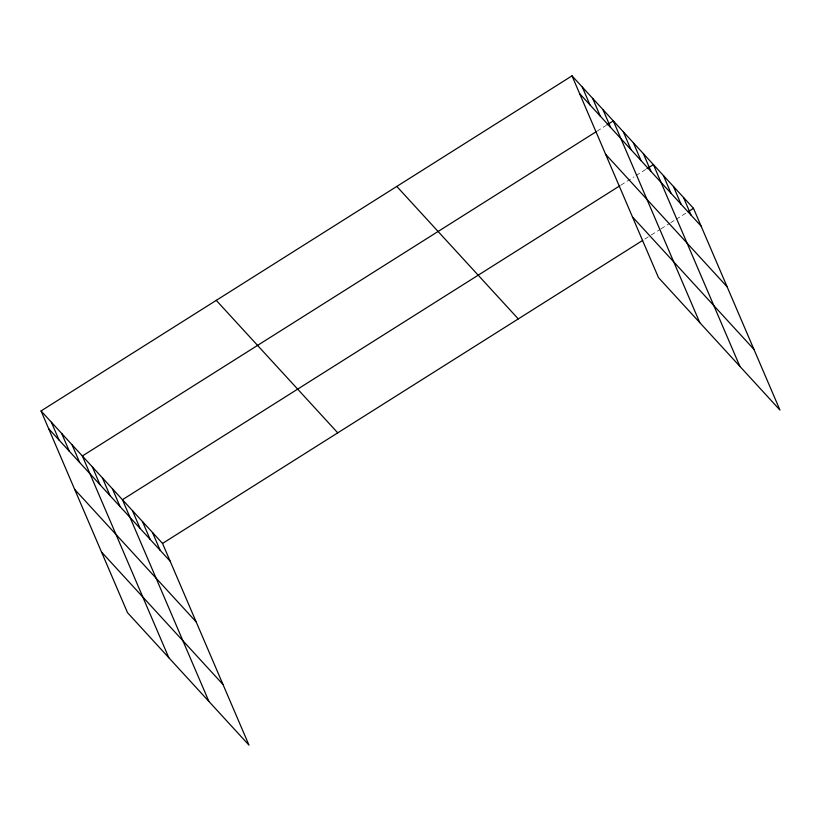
<?xml version="1.0" encoding="UTF-8"?>
<svg xmlns="http://www.w3.org/2000/svg" width="821" height="821" viewBox="0 0 821 821"><rect width="100%" height="100%" fill="white"/><g stroke="black" fill="none" stroke-linecap="round" stroke-linejoin="round"><path stroke-width="0.62" stroke-dasharray="4.11 3.08" d="M597.083 131.134L605.744 125.675M620.953 185.094L633.935 176.895M636.09 175.53L645.829 169.393M644.824 239.055L650.232 235.637M651.31 234.95L659.961 229.49M661.038 228.813L669.7 223.353M670.778 222.665L674.02 220.623M676.186 219.258L687.003 212.434"/><path stroke-width="1.23" d="M41.05 410.941L162.537 543.43L248.989 745.15L127.512 612.671L41.05 410.941L572.011 75.85L693.488 208.329L779.95 410.059L658.463 277.57L572.011 75.85M596.005 131.812L82.357 455.983L168.818 657.713M606.822 124.987L613.308 120.892L699.769 322.622M619.876 185.772L122.442 499.712L208.903 701.432M646.907 168.705L653.403 164.611L739.865 366.34M162.537 543.43L642.658 240.42M688.08 211.746L693.488 208.329M579.616 93.615L701.103 226.093M605.641 154.317L727.119 286.806M632.447 216.867L753.935 349.356M396.789 186.429L518.277 318.917M216.262 300.363L337.749 432.852M48.665 428.706L170.152 561.195M74.68 489.408L196.168 621.897M101.486 551.958L222.973 684.447M683.472 197.399L691.077 215.164M673.446 186.47L681.061 204.234M663.419 175.54L671.034 193.304M643.377 153.681L650.991 171.445M633.36 142.751L640.965 160.516M623.334 131.822L630.949 149.586M602.983 109.634L610.598 127.399M592.659 98.366L600.274 116.13M582.335 87.108L589.95 104.872M152.511 532.501L160.126 550.265M142.485 521.571L150.099 539.335M132.468 510.641L140.083 528.406M112.426 488.772L120.04 506.547M102.399 477.843L110.014 495.607M92.373 466.913L99.988 484.677M72.032 444.725L79.647 462.49M61.698 433.467L69.313 451.232M51.374 422.199L58.989 439.964"/></g></svg>
